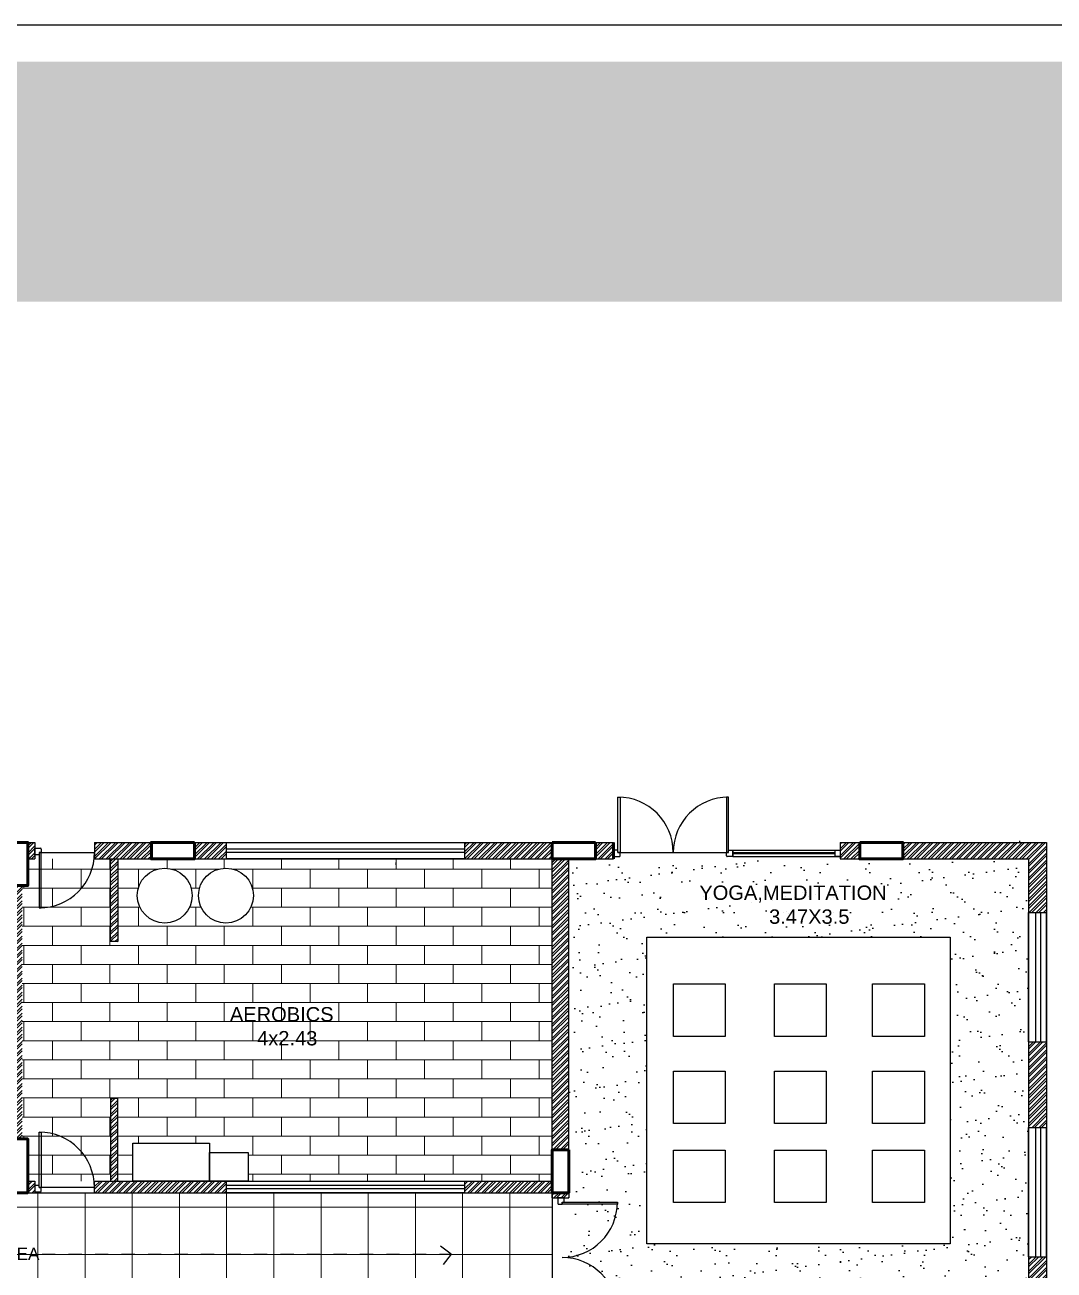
# Model space of a CAD drawing. Header units: millimetres. Extents: x 1521 to 3683, y 1649 to 3322.
# Drawn here: x 1932.53 to 1940.3, y 1667.81 to 1677.22 of the extents above; entities that cross this region are included whole.
import ezdxf

# ---------------------------------------------------------------- set-up
doc = ezdxf.new("R2010")
doc.units = ezdxf.units.MM
doc.header["$LTSCALE"] = 0.1
doc.linetypes.add('DASHED2', pattern=[0.375, 0.25, -0.125])
for name, color, linetype, lineweight in [('COL', 1, 'Continuous', 50), ('WALL', 7, 'Continuous', 50), ('WIN', 8, 'Continuous', 25)]:
    doc.layers.add(name, color=color, linetype=linetype, lineweight=lineweight)
doc.styles.add('WORKING', font='ARIALN.TTF')
pattern_1 = [(45, (1274.377843, 807.466503), (-0.0265249055, 0.0265249055), []), (45, (1274.377843, 807.48526), (-0.0265249055, 0.0265249055), [])]

# ---------------------------------------------------------------- blocks, each defined once
blk = doc.blocks.new('A$C3F6A36EA')
h = blk.add_hatch(color=10)
h.set_gradient(color1=(22, 110, 12), color2=(129, 189, 10), tint=0.46)
h.paths.add_polyline_path([(-44.2129, 20.4105), (-3.3126, 20.4105), (-3.3126, 22.2223), (-44.2129, 22.2223)])
at = {"color": 0}
blk.add_lwpolyline([(-44.2129, 22.5), (-3.3126, 22.5), (-3.3126, -5.2759), (-44.2129, -5.2759)], close=True, dxfattribs=at)

msp = doc.modelspace()

# ---------------------------------------------------------------- hatches: boundary and pattern name
h = msp.add_hatch()
h.set_pattern_fill('STEEL', color=256, scale=0.011815, style=0)
h.set_pattern_definition(pattern_1)
h.paths.add_polyline_path([(1932.6048, 1671.0414), (1932.5513, 1671.0414), (1932.5513, 1670.9166), (1932.6048, 1670.9166)])
h.paths.add_polyline_path([(1932.5079, 1670.7159), (1932.4265, 1670.7159), (1932.4265, 1669.9403), (1932.4265, 1668.8013), (1932.5079, 1668.8013)])
h.paths.add_polyline_path([(1932.4265, 1671.0414), (1931.6943, 1671.0414), (1931.6943, 1670.9166), (1932.4265, 1670.9166)])
h.paths.add_polyline_path([(1933.4842, 1671.0414), (1933.0548, 1671.0414), (1933.0548, 1670.9166), (1933.4842, 1670.9166)])
h.paths.add_polyline_path([(1934.051, 1671.0414), (1933.8096, 1671.0414), (1933.8096, 1670.9166), (1934.051, 1670.9166)])
h.paths.add_polyline_path([(1936.5107, 1671.0414), (1935.8487, 1671.0414), (1935.8487, 1670.9166), (1936.5107, 1670.9166)])
h.paths.add_polyline_path([(1936.9742, 1671.0414), (1936.8362, 1671.0414), (1936.8362, 1670.9166), (1936.9742, 1670.9166)])
h.paths.add_polyline_path([(1938.8322, 1671.0414), (1938.6843, 1671.0414), (1938.6843, 1670.9166), (1938.8322, 1670.9166)])
h.paths.add_polyline_path([(1940.2424, 1671.0414), (1939.8509, 1671.0414), (1939.1576, 1671.0414), (1939.1576, 1670.9166), (1940.1065, 1670.9166), (1940.1065, 1670.5122), (1940.2424, 1670.5122)])
h.paths.add_polyline_path([(1936.6355, 1670.9166), (1936.5107, 1670.9166), (1936.5107, 1668.7199), (1936.6355, 1668.7199)])
h.paths.add_polyline_path([(1936.5107, 1668.4831), (1935.8487, 1668.4831), (1935.8487, 1668.3945), (1936.5107, 1668.3945)])
h.paths.add_polyline_path([(1936.6355, 1668.3945), (1936.5107, 1668.3945), (1936.5107, 1668.3561), (1936.6355, 1668.3561)])
h.paths.add_polyline_path([(1934.051, 1668.4831), (1933.0548, 1668.4831), (1933.0548, 1668.3945), (1934.051, 1668.3945)])
h.paths.add_polyline_path([(1932.6048, 1668.4831), (1932.5513, 1668.4831), (1932.5513, 1668.3945), (1932.6048, 1668.3945)])
h = msp.add_hatch()
h.set_pattern_fill('STEEL', color=256, scale=0.011815, style=0)
h.set_pattern_definition(pattern_1)
h.paths.add_polyline_path([(1933.2299, 1670.2924), (1933.1763, 1670.2924), (1933.1763, 1670.9166), (1933.2299, 1670.9166)])
h = msp.add_hatch()
h.set_pattern_fill('AR-SAND', color=256, scale=0.059074, angle=45, style=0)
h.set_pattern_definition([(82.5, (999.7894, 958.43), (-2.1111885, 1.977517), [0, -2.2807224, 0, -2.550808, 0, -2.4382723]), (52.5, (999.7894, 958.43), (-1.11656, 4.872013), [0, -1.2303897, 0, -2.055651, 0, -0.7877495]), (12.5, (998.4843, 957.125), (3.298091, 3.3100975), [0, -0.7502376, 0, -2.7008554, 0, -3.526117]), (2.5, (998.4843, 957.125), (2.258281, 4.1207), [0, -0.375119, 0, -1.770561, 0, -2.0256416])])
h.paths.add_polyline_path([(1937.3162, 1670.5551), (1939.3742, 1670.5551), (1939.3742, 1667.8053), (1937.3162, 1667.8053)], flags=16)
h.paths.add_polyline_path([(1936.6355, 1670.9166), (1940.1065, 1670.9166), (1940.1065, 1667.4182), (1936.6355, 1667.4182)])
h = msp.add_hatch()
h.set_pattern_fill('STEEL', color=256, scale=0.011815, style=0)
h.set_pattern_definition(pattern_1)
h.paths.add_polyline_path([(1940.2424, 1669.5359), (1940.1065, 1669.5359), (1940.1065, 1668.8885), (1940.2424, 1668.8885)])
h.paths.add_polyline_path([(1940.2424, 1667.9122), (1940.1065, 1667.9122), (1940.1065, 1667.4182), (1939.1576, 1667.4182), (1939.1576, 1667.2934), (1940.2424, 1667.2934)])
h.paths.add_polyline_path([(1938.7508, 1667.4182), (1936.8362, 1667.4182), (1936.8362, 1667.2934), (1937.8955, 1667.2934), (1938.6259, 1667.2934), (1938.7508, 1667.2934)])
h.paths.add_polyline_path([(1936.6355, 1667.2934), (1936.5107, 1667.2934), (1936.5107, 1667.1915), (1936.6355, 1667.1915)])
h.paths.add_polyline_path([(1936.6355, 1667.4561), (1936.5107, 1667.4561), (1936.5107, 1667.4182), (1936.6355, 1667.4182)])
h.paths.add_polyline_path([(1939.1576, 1667.2934), (1939.0217, 1667.2934), (1939.0217, 1666.5684), (1939.1576, 1666.5684)])
h.paths.add_polyline_path([(1939.1576, 1666.2415), (1939.0217, 1666.2415), (1939.0217, 1666.2006), (1939.0217, 1665.979), (1939.1576, 1665.979)])
h.paths.add_polyline_path([(1939.0217, 1666.2006), (1938.6688, 1666.2006), (1938.6689, 1666.1557), (1938.6688, 1666.1557), (1938.6688, 1666.112), (1939.0217, 1666.112)])
h.paths.add_polyline_path([(1938.2195, 1666.1815), (1938.2195, 1666.1815), (1938.2195, 1666.2006), (1938.047, 1666.2006), (1938.047, 1665.5212), (1938.1356, 1665.5212), (1938.1356, 1666.112), (1938.2195, 1666.112)])
h.paths.add_polyline_path([(1936.6355, 1666.7093), (1936.5772, 1666.7093), (1936.5107, 1666.7093), (1936.5107, 1665.0046), (1936.6355, 1665.0046), (1936.6355, 1665.0514)])
h.paths.add_polyline_path([(1939.0217, 1665.5212), (1938.1356, 1665.5212), (1936.6355, 1665.5212), (1936.6355, 1665.4326), (1939.0217, 1665.4326)])
at = {"lineweight": 0}
h = msp.add_hatch(dxfattribs=at)
h.set_pattern_fill('NET', color=9, scale=0.11224, style=0)
h.set_pattern_definition([(0, (368.9064, 13.69224), (0, 0.35636287), []), (90, (368.9064, 13.69224), (-0.35636287, 0), [])])
h.paths.add_polyline_path([(1923.2384, 1668.3945), (1929.9858, 1668.3945), (1929.9858, 1669.1267), (1932.4265, 1669.1267), (1932.4265, 1668.3945), (1936.5107, 1668.3945), (1936.5107, 1668.3561), (1936.5107, 1657.0965), (1935.9006, 1657.0965), (1935.9006, 1657.1372), (1935.7378, 1657.1372), (1935.7378, 1657.0965), (1935.1276, 1657.0965), (1935.1276, 1667.4182), (1923.3632, 1667.4182), (1923.3632, 1667.5375), (1923.2385, 1667.5375)])
h = msp.add_hatch()
h.set_pattern_fill('STEEL', color=256, scale=0.011815, style=0)
h.set_pattern_definition(pattern_1)
h.paths.add_polyline_path([(1933.2299, 1669.1073), (1933.1763, 1669.1073), (1933.1763, 1668.4831), (1933.2299, 1668.4831)])
at = {"layer": 'WIN', "lineweight": 0}
h = msp.add_hatch(dxfattribs=at)
h.set_pattern_fill('AR-BRSTD', color=9, scale=0.002127, style=0)
h.set_pattern_definition([(0, (1274.37784, 807.4665), (0, 0.14406363), []), (90, (1274.37784, 807.4665), (-0.216068436, 0.14406363), [0.14406363, -0.14406363])])
edge = h.paths.add_edge_path()
edge.add_arc((1934.0473, 1670.6398), 0.2072, 0, 360)
edge = h.paths.add_edge_path()
edge.add_arc((1933.5853, 1670.6398), 0.2072, 0, 360)
h.paths.add_polyline_path([(1932.5079, 1668.8013), (1932.5513, 1668.8013), (1932.5513, 1668.4831), (1933.1763, 1668.4831), (1933.1763, 1669.1073), (1933.2299, 1669.1073), (1933.2299, 1668.4831), (1933.3431, 1668.4831), (1933.3431, 1668.7701), (1933.9237, 1668.7701), (1933.9237, 1668.699), (1934.2146, 1668.699), (1934.2146, 1668.4831), (1936.5107, 1668.4831), (1936.5107, 1670.9166), (1933.2299, 1670.9166), (1933.2299, 1670.2924), (1933.1763, 1670.2924), (1933.1763, 1670.9166), (1932.5513, 1670.9166), (1932.5513, 1670.7159), (1932.5079, 1670.7159)])
at = {"layer": 'WIN'}
h = msp.add_hatch(dxfattribs=at)
h.set_pattern_fill('AR-SAND', color=9, scale=0.004726, style=0)
h.set_pattern_definition([(37.5, (1274.37784, 807.4665), (-0.007561598, 0.23129211), [0, -0.18245779, 0, -0.204064634, 0, -0.195061782]), (7.5, (1274.37784, 807.4665), (0.21244049, 0.338764825), [0, -0.098431176, 0, -0.164452087, 0, -0.06301996]), (327.5, (1274.2302, 807.4665), (0.37381558, 0.0006792), [0, -0.06001901, 0, -0.216068436, 0, -0.282089346]), (317.5, (1274.2302, 807.4665), (0.36084962, 0.10535431), [0, -0.030009505, 0, -0.141644863, 0, -0.162051327])])
h.paths.add_polyline_path([(1936.6355, 1670.9166), (1940.1065, 1670.9166), (1940.1065, 1667.4182), (1936.6355, 1667.4182)])
h.paths.add_polyline_path([(1937.2262, 1668.0089), (1937.2262, 1670.3259), (1939.5158, 1670.3259), (1939.5158, 1668.0089)])

# ---------------------------------------------------------------- linework, layer by layer
at = {"color": 3}
msp.add_line((1940.04, 1671.0414), (1940.04, 1671.0527), dxfattribs=at)
for p, q in [((1932.5513, 1671.0414), (1932.6048, 1671.0414)), ((1932.6048, 1671.0414), (1932.6048, 1670.9166)), ((1932.6369, 1670.9649), (1932.653, 1670.9649)), ((1932.6369, 1670.9649), (1932.6369, 1670.9489)), ((1932.653, 1670.9649), (1933.0548, 1670.9649)), ((1933.0548, 1671.0414), (1933.8096, 1671.0414)), ((1933.0548, 1671.0414), (1933.0548, 1670.9166)), ((1933.8096, 1671.0414), (1936.5107, 1671.0414)), ((1936.8362, 1671.0414), (1936.9742, 1671.0414)), ((1937.0064, 1670.9662), (1937.0064, 1670.9823)), ((1937.0064, 1670.9662), (1937.0224, 1670.9662)), ((1937.8421, 1670.9662), (1937.826, 1670.9662)), ((1937.8421, 1670.9662), (1937.8421, 1670.9823)), ((1937.8742, 1670.9823), (1938.6843, 1670.9823)), ((1937.8742, 1670.9341), (1937.8742, 1670.9823)), ((1938.6843, 1671.0414), (1938.8322, 1671.0414)), ((1938.6843, 1671.0414), (1938.6843, 1670.9166)), ((1939.1576, 1671.0414), (1940.2424, 1671.0414)), ((1939.8509, 1671.0414), (1940.2424, 1671.0414)), ((1940.2424, 1671.0414), (1940.2424, 1667.2934)), ((1940.2424, 1671.0414), (1940.2424, 1667.2934)), ((1932.5513, 1670.9166), (1932.6048, 1670.9166)), ((1933.0548, 1670.9166), (1936.9742, 1670.9166)), ((1935.3323, 1670.8731), (1935.3323, 1670.8892)), ((1936.5107, 1668.7199), (1936.5107, 1670.9166)), ((1936.6355, 1668.7199), (1936.6355, 1670.9166)), ((1937.8742, 1670.9341), (1938.6843, 1670.9341)), ((1938.6843, 1670.9166), (1938.8322, 1670.9166)), ((1939.1576, 1670.9166), (1940.1065, 1670.9166)), ((1940.1065, 1670.9166), (1940.1065, 1667.4182)), ((1940.1065, 1670.5122), (1940.2424, 1670.5122)), ((1940.1065, 1669.5359), (1940.2424, 1669.5359)), ((1940.1065, 1668.8885), (1940.2424, 1668.8885)), ((1932.5513, 1668.4831), (1932.6048, 1668.4831)), ((1932.6048, 1668.4831), (1932.6048, 1668.3945)), ((1932.6369, 1668.4348), (1932.6369, 1668.4509)), ((1932.6369, 1668.4348), (1932.653, 1668.4348)), ((1933.0548, 1668.4348), (1932.653, 1668.4348)), ((1933.0548, 1668.4831), (1936.5107, 1668.4831)), ((1933.0548, 1668.3945), (1933.0548, 1668.4831)), ((1932.5513, 1668.3945), (1932.6048, 1668.3945)), ((1933.0548, 1668.3945), (1936.5107, 1668.3945)), ((1936.5107, 1668.3561), (1936.5107, 1668.3941)), ((1936.5107, 1668.3561), (1936.6355, 1668.3561)), ((1936.5852, 1668.324), (1936.5852, 1668.3079)), ((1936.5852, 1668.324), (1936.6013, 1668.324)), ((1936.6355, 1668.3941), (1936.6355, 1668.3561)), ((1940.1065, 1667.9122), (1940.2424, 1667.9122))]:
    msp.add_line(p, q)
at = {"linetype": 'DASHED2'}
for p, q in [((1935.7482, 1667.9323), (1935.6556, 1668.0014)), ((1932.6589, 1667.9323), (1935.7482, 1667.9323)), ((1935.7482, 1667.9323), (1935.6787, 1667.8398))]:
    msp.add_line(p, q, dxfattribs=at)
for points in [[(1937.0224, 1670.9662), (1937.0064, 1670.9662), (1937.0064, 1671.3841), (1937.0224, 1671.3841)], [(1937.826, 1670.9662), (1937.8421, 1670.9662), (1937.8421, 1671.3841), (1937.826, 1671.3841)], [(1932.653, 1670.9649), (1932.6369, 1670.9649), (1932.6369, 1670.5471), (1932.653, 1670.5471)], [(1934.051, 1671.0414), (1935.8487, 1671.0414), (1935.8487, 1670.9166), (1934.051, 1670.9166)], [(1938.6463, 1670.9823), (1938.6843, 1670.9823), (1938.6843, 1670.9341), (1938.6463, 1670.9341)], [(1933.2299, 1670.2924), (1933.1763, 1670.2924), (1933.1763, 1670.9166), (1933.2299, 1670.9166)], [(1937.4261, 1669.9723), (1937.8176, 1669.9723), (1937.8176, 1669.5756), (1937.4261, 1669.5756)], [(1938.1879, 1669.9723), (1938.5793, 1669.9723), (1938.5793, 1669.5756), (1938.1879, 1669.5756)], [(1938.9291, 1669.9723), (1939.3205, 1669.9723), (1939.3205, 1669.5756), (1938.9291, 1669.5756)], [(1937.4261, 1669.3142), (1937.8176, 1669.3142), (1937.8176, 1668.9176), (1937.4261, 1668.9176)], [(1938.1879, 1669.3142), (1938.5793, 1669.3142), (1938.5793, 1668.9176), (1938.1879, 1668.9176)], [(1938.9291, 1669.3142), (1939.3205, 1669.3142), (1939.3205, 1668.9176), (1938.9291, 1668.9176)], [(1933.2299, 1669.1073), (1933.1763, 1669.1073), (1933.1763, 1668.4831), (1933.2299, 1668.4831)], [(1932.653, 1668.4348), (1932.6369, 1668.4348), (1932.6369, 1668.8526), (1932.653, 1668.8526)], [(1933.3431, 1668.7701), (1933.9237, 1668.7701), (1933.9237, 1668.4831), (1933.3431, 1668.4831)], [(1933.9237, 1668.699), (1934.2146, 1668.699), (1934.2146, 1668.4831), (1933.9237, 1668.4831)], [(1937.4261, 1668.7178), (1937.8176, 1668.7178), (1937.8176, 1668.3212), (1937.4261, 1668.3212)], [(1938.1879, 1668.7178), (1938.5793, 1668.7178), (1938.5793, 1668.3212), (1938.1879, 1668.3212)], [(1938.9291, 1668.7178), (1939.3205, 1668.7178), (1939.3205, 1668.3212), (1938.9291, 1668.3212)], [(1934.051, 1668.4831), (1935.8487, 1668.4831), (1935.8487, 1668.3945), (1934.051, 1668.3945)], [(1936.5852, 1668.3079), (1936.5852, 1668.324), (1937.0031, 1668.324), (1937.0031, 1668.3079)]]:
    msp.add_lwpolyline(points, close=True)
for points in [[(1932.6369, 1670.9489), (1932.6048, 1670.9489), (1932.6048, 1670.9971), (1932.6466, 1670.9971)], [(1932.653, 1670.9907), (1932.653, 1670.9649)], [(1937.0064, 1670.9823), (1936.9742, 1670.9823), (1936.9742, 1670.9341), (1937.016, 1670.9341)], [(1937.0224, 1670.9405), (1937.0224, 1670.9662)], [(1937.826, 1670.9405), (1937.826, 1670.9662)], [(1937.8421, 1670.9823), (1937.8742, 1670.9823), (1937.8742, 1670.9341), (1937.8324, 1670.9341)], [(1923.2384, 1668.3945), (1929.9858, 1668.3945), (1929.9858, 1669.1267), (1932.4265, 1669.1267), (1932.4265, 1668.3945), (1936.5107, 1668.3945), (1936.5107, 1668.3561), (1936.5107, 1657.0965), (1935.9006, 1657.0965), (1935.9006, 1657.1372), (1935.7378, 1657.1372), (1935.7378, 1657.0965), (1935.1276, 1657.0965), (1935.1276, 1667.4182), (1923.3632, 1667.4182), (1923.3632, 1667.5375), (1923.2385, 1667.5375), (1923.2384, 1668.3945)], [(1932.6369, 1668.4509), (1932.6048, 1668.4509), (1932.6048, 1668.4026), (1932.6466, 1668.4026)], [(1932.653, 1668.4091), (1932.653, 1668.4348)], [(1936.6013, 1668.324), (1936.6013, 1668.3561), (1936.5531, 1668.3561), (1936.5531, 1668.3143)], [(1936.5595, 1668.3079), (1936.5852, 1668.3079)]]:
    msp.add_lwpolyline(points)
at = {"color": 253}
for points in [[(1934.051, 1670.9928), (1935.8487, 1670.9928), (1935.8487, 1670.9657), (1934.051, 1670.9657)], [(1934.051, 1668.4512), (1935.8487, 1668.4512), (1935.8487, 1668.4241), (1934.051, 1668.4241)]]:
    msp.add_lwpolyline(points, close=True, dxfattribs=at)
for centre in [(1933.5853, 1670.6398), (1934.0473, 1670.6398)]:
    msp.add_circle(centre, 0.2072)
for centre, radius, start, end in [((1937.0064, 1670.9662), 0.4179, 0, 90), ((1937.8421, 1670.9662), 0.4179, 90, 180), ((1932.6369, 1670.9649), 0.4179, 270, 0), ((1932.6466, 1670.9907), 0.00643, 0, 90), ((1937.016, 1670.9405), 0.00643, 270, 0), ((1937.8324, 1670.9405), 0.00643, 180, 270), ((1932.6369, 1668.4348), 0.4179, 0, 90), ((1932.6466, 1668.4091), 0.00643, 270, 0), ((1936.5852, 1668.324), 0.4179, 270, 0), ((1936.5595, 1668.3143), 0.00643, 180, 270), ((1936.5852, 1667.4883), 0.4179, 0, 90)]:
    msp.add_arc(centre, radius, start, end)
at = {"layer": 'COL'}
msp.add_line((1936.5107, 1671.0414), (1936.8362, 1671.0414), dxfattribs=at)
for points in [[(1932.4265, 1671.0414), (1932.5513, 1671.0414), (1932.5513, 1670.7159), (1932.4265, 1670.7159)], [(1933.8096, 1671.0414), (1933.8096, 1670.9166), (1933.4842, 1670.9166), (1933.4842, 1671.0414)], [(1938.8322, 1671.0414), (1939.1576, 1671.0414), (1939.1576, 1670.9166), (1938.8322, 1670.9166)], [(1932.4265, 1668.8013), (1932.5513, 1668.8013), (1932.5513, 1668.3945), (1932.4265, 1668.3945)], [(1936.6355, 1668.7199), (1936.6355, 1668.3945), (1936.5107, 1668.3945), (1936.5107, 1668.7199)]]:
    msp.add_lwpolyline(points, close=True, dxfattribs=at)
msp.add_lwpolyline([(1936.8362, 1671.0414), (1936.8362, 1670.9166), (1936.5107, 1670.9166), (1936.5107, 1671.0414)], dxfattribs=at)
at = {"layer": 'WALL'}
msp.add_line((1936.9742, 1670.9166), (1936.9742, 1671.0414), dxfattribs=at)
at = {"layer": 'WIN'}
for p, q in [((1937.826, 1670.9638), (1937.0224, 1670.9638)), ((1938.6463, 1670.9638), (1937.8742, 1670.9638)), ((1938.6463, 1670.9559), (1937.8742, 1670.9559)), ((1940.1065, 1669.5359), (1940.1065, 1670.5122)), ((1940.161, 1669.5359), (1940.161, 1670.5122)), ((1940.199, 1669.5359), (1940.199, 1670.5122)), ((1940.2424, 1669.5359), (1940.2424, 1670.5122)), ((1940.1065, 1667.9122), (1940.1065, 1668.8885)), ((1940.161, 1667.9122), (1940.161, 1668.8885)), ((1940.199, 1667.9122), (1940.199, 1668.8885)), ((1940.2424, 1667.9122), (1940.2424, 1668.8885))]:
    msp.add_line(p, q, dxfattribs=at)
at = {"layer": 'WIN', "color": 9}
msp.add_lwpolyline([(1937.2262, 1670.3259), (1939.5158, 1670.3259), (1939.5158, 1668.0089), (1937.2262, 1668.0089)], close=True, dxfattribs=at)

# ---------------------------------------------------------------- block references
at = {"color": 0}
msp.add_blockref('A$C3F6A36EA', (1952.1884, 1654.7171), dxfattribs=at)

# ---------------------------------------------------------------- texts
at = {"ltscale": 0.2, "attachment_point": 1, "style": 'WORKING'}
for s, insert, char_height, width in [('\\pi0.73414;{\\f@Arial Unicode MS|b0|i0|c0|p34;YOGA,MEDITATION\\P\\pi1.0083;      3.47X3.5}', (1936.8871, 1670.716), 0.108478, 2.869906), ('\\pi1.0473;{\\f@Arial Unicode MS|b0|i0|c0|p34;AEROBICS\\P\\pi1.1686;  4x2.43}', (1933.0298, 1669.7975), 0.108478, 2.869906), ('{\\f@Arial Unicode MS|b0|i0|c0|p34; 0.9 WIDE PASSAGE AREA}', (1931.0208, 1667.9799), 0.091816, 2.429084)]:
    msp.add_mtext(s, dxfattribs=dict(at, insert=insert, char_height=char_height, width=width))

doc.saveas('drawing.dxf')
